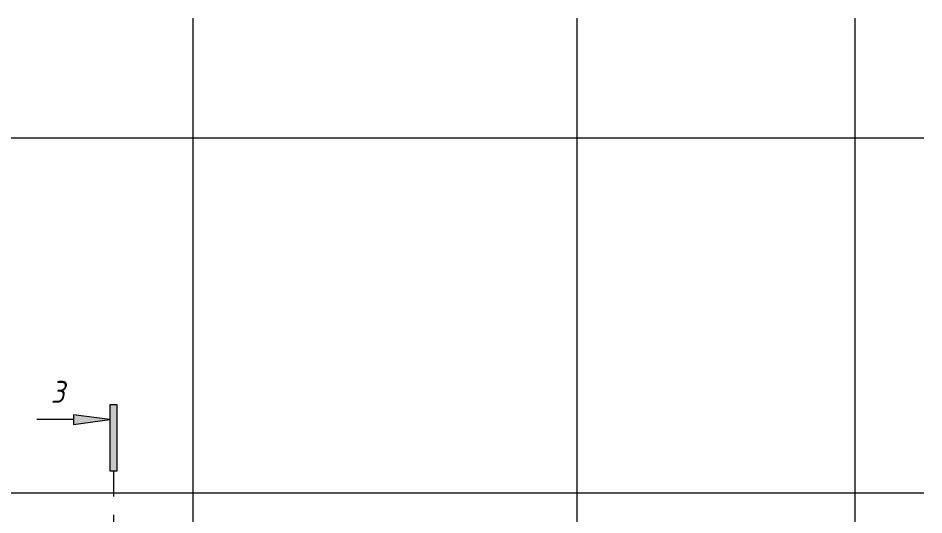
# Model space of a CAD drawing. Header units: millimetres. Extents: x 12986 to 523328, y -9759 to 30092.
# Drawn here: x 352661 to 365048, y 19081 to 25871 of the extents above; entities that cross this region are included whole.
import ezdxf

# ---------------------------------------------------------------- set-up
doc = ezdxf.new("R2010")
doc.units = ezdxf.units.MM
doc.linetypes.add('01 Штриховая _4 мм_', pattern=[600, 350, -250])
doc.layers.add('G-ANNO-SYMB-1', color=7, linetype='01 Штриховая _4 мм_', lineweight=9)
doc.layers.add('Оси-1', color=7, linetype='Continuous', lineweight=20)
doc.styles.add('ISOCPEUR_I_1', font='isocpeui.ttf', dxfattribs={"width": 0.9, "height": 250})

# ---------------------------------------------------------------- blocks, each defined once
blk = doc.blocks.new('Разрез - Заголовок разреза-10218885-АР1_1_Кладочный план 2 этажа')
at = {"layer": 'G-ANNO-SYMB-1'}
for points in [[(0, 0.5), (0, -0.5), (-9, -0.5), (-9, 0.5)], [(-6.34, -5.5), (-7.66, -5.5), (-7, -0.5)]]:
    blk.add_hatch(color=256, dxfattribs=at).paths.add_polyline_path(points, flags=0)
for p, q in [((0, 0.5), (-9, 0.5)), ((-9, 0.5), (-9, -0.5)), ((0, -0.5), (0, 0.5)), ((-9, -0.5), (0, -0.5)), ((-7, -0.5), (-7.66, -5.5)), ((-6.34, -5.5), (-7, -0.5)), ((-7.66, -5.5), (-6.34, -5.5)), ((-7, -5.5), (-7, -10.5))]:
    blk.add_line(p, q, dxfattribs=at)

msp = doc.modelspace()

# ---------------------------------------------------------------- linework, layer by layer
at = {"layer": 'G-ANNO-SYMB-1'}
msp.add_line((353967.26965, 19683.79894), (353967.26965, 16458.52621), dxfattribs=at)
at = {"layer": 'Оси-1'}
for p, q in [((355056.85078, -6915.9327), (355056.85078, 25871.01046)), ((360306.85078, -6915.9327), (360306.85078, 25871.01046)), ((364106.85078, -6915.9327), (364106.85078, 25871.01046)), ((234936.85079, 24234.06713), (365048.47884, 24234.06713)), ((234936.85079, 19384.06737), (365048.47884, 19384.06737))]:
    msp.add_line(p, q, dxfattribs=at)

# ---------------------------------------------------------------- block references
at = {"layer": 'G-ANNO-SYMB-1', "xscale": 99.99999999999993, "yscale": 99.99999999999993, "zscale": 99.99999999999993, "rotation": 269.9999999999996}
msp.add_blockref('Разрез - Заголовок разреза-10218885-АР1_1_Кладочный план 2 этажа', (353967.26965, 19683.79894), dxfattribs=at)

# ---------------------------------------------------------------- texts
at = {"layer": 'G-ANNO-SYMB-1', "insert": (353106.64033, 20912.38839), "char_height": 300, "width": 256.54, "attachment_point": 1, "style": 'ISOCPEUR_I_1'}
msp.add_mtext('\\fISOCPEUR|b0|i1|c204|p34|;3', dxfattribs=at)

doc.saveas('drawing.dxf')
